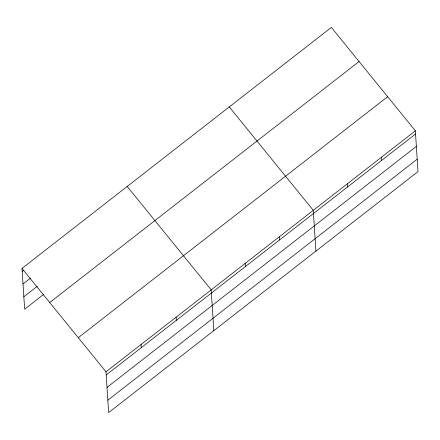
<?xml version="1.0" encoding="UTF-8"?>
<svg xmlns="http://www.w3.org/2000/svg" width="440" height="440" viewBox="0 0 440 440"><rect width="100%" height="100%" fill="white"/><g stroke="black" fill="none" stroke-linecap="round" stroke-linejoin="round"><path stroke-width="0.66" d="M22 268.4L331.364 27.401L415.36 130.817L418 171.6L108.636 412.599L106.002 371.817L22 268.4L24.64 309.183L43.516 294.476M22.204 271.557L23.821 270.298M23.007 283.976L30.558 278.091M23.837 296.769L37.318 286.264M49.72 302.527L359.084 61.529M78.282 337.689L387.64 96.69M106.002 371.817L415.36 130.817M106.205 374.974L415.569 133.98M107.008 387.393L416.372 146.394M107.833 400.18L417.197 159.187M229.273 106.931L313.275 210.347L315.909 251.13M127.182 186.461L211.184 289.877L213.823 330.66M381.332 157.328L381.535 160.49M347.303 183.838L347.507 187M279.24 236.858L279.45 240.014M245.212 263.368L245.416 266.524M176.121 317.191L176.325 320.348M141.064 344.504L141.268 347.661"/></g></svg>
